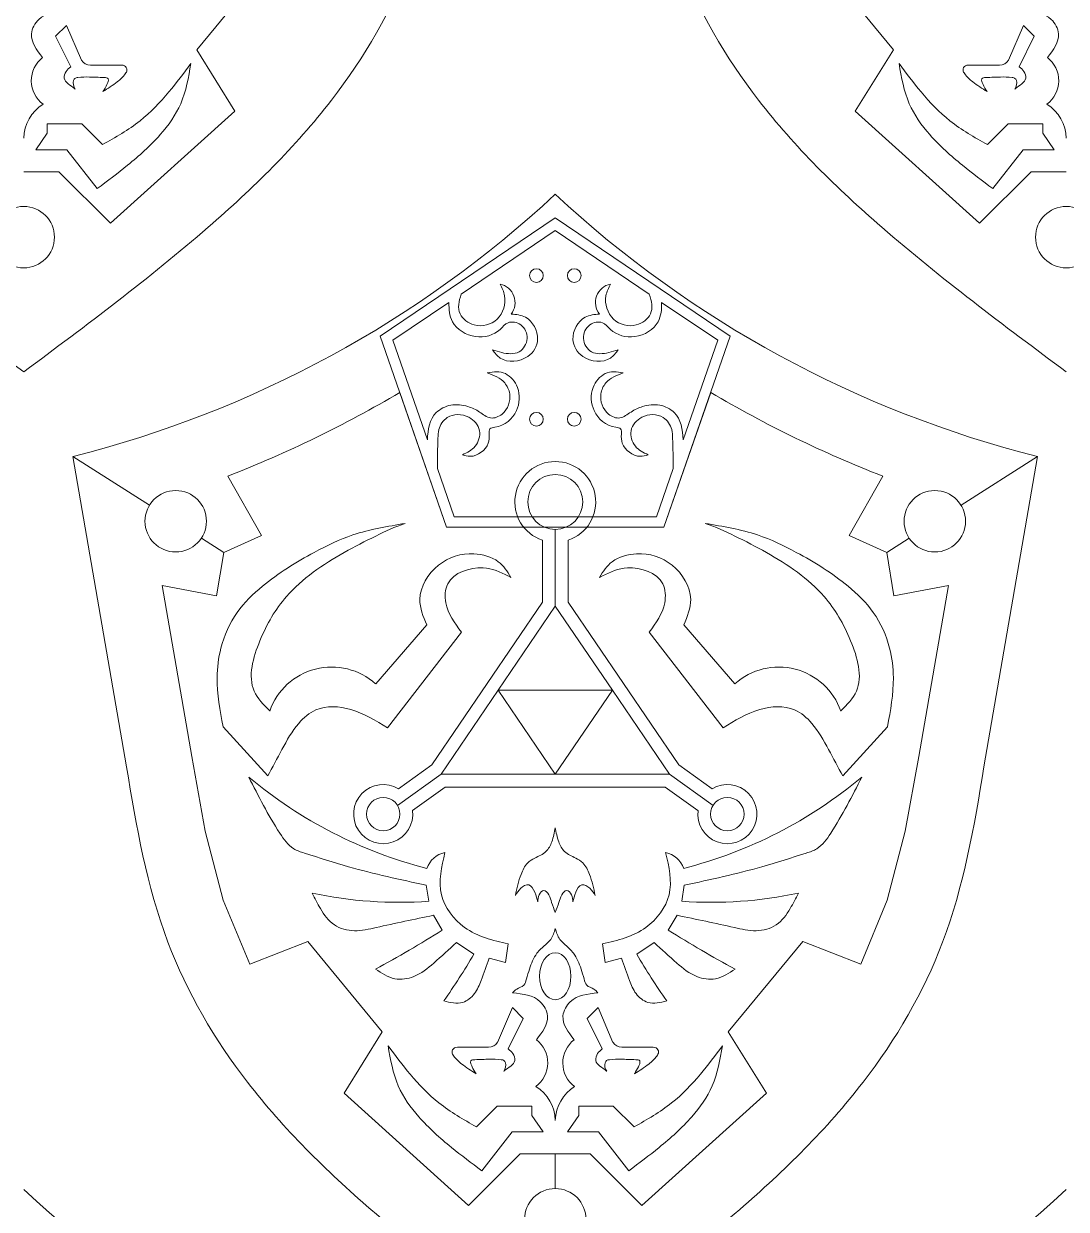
# Model space of a CAD drawing. Header units: inches. Extents: x 0 to 12, y 0 to 12.
# Drawn here: x 7.325 to 9.123, y 3.822 to 5.866 of the extents above; entities that cross this region are included whole.
import ezdxf

# ---------------------------------------------------------------- set-up
doc = ezdxf.new("R2010")
doc.units = ezdxf.units.IN
doc.header["$MEASUREMENT"] = 0
doc.layers.get('0').update_dxf_attribs({"color": 5})

msp = doc.modelspace()

# ---------------------------------------------------------------- linework, layer by layer
at = {"lineweight": 0}
for p, q in [((7.6236, 5.8215), (7.7522, 5.9776)), ((8.6962, 5.9776), (8.8248, 5.8215)), ((7.3991, 5.8635), (7.3804, 5.8449)), ((7.4248, 5.8036), (7.3991, 5.8635)), ((9.0236, 5.8036), (9.0493, 5.8635)), ((9.0493, 5.8635), (9.0679, 5.8449)), ((7.3804, 5.8449), (7.4063, 5.7922)), ((9.0679, 5.8449), (9.042, 5.7922)), ((7.6896, 5.7159), (7.6236, 5.8215)), ((8.8248, 5.8215), (8.7588, 5.7159)), ((7.4942, 5.795), (7.4403, 5.795)), ((8.9542, 5.795), (9.008, 5.795)), ((7.4747, 5.5224), (7.6896, 5.7159)), ((8.7588, 5.7159), (8.9736, 5.5224)), ((7.4254, 5.6938), (7.3658, 5.6938)), ((7.3658, 5.6938), (7.3658, 5.6776)), ((7.4613, 5.6579), (7.4254, 5.6938)), ((8.987, 5.6579), (9.023, 5.6938)), ((9.023, 5.6938), (9.0826, 5.6938)), ((9.0826, 5.6938), (9.0826, 5.6776)), ((7.3658, 5.6776), (7.3464, 5.649)), ((9.0826, 5.6776), (9.1019, 5.649)), ((7.3464, 5.649), (7.3998, 5.649)), ((7.3998, 5.649), (7.4522, 5.5822)), ((9.0485, 5.649), (8.9961, 5.5822)), ((9.1019, 5.649), (9.0485, 5.649)), ((7.3253, 5.6113), (7.3858, 5.6113)), ((7.3858, 5.6113), (7.4747, 5.5224)), ((8.9736, 5.5224), (9.0626, 5.6113)), ((9.0626, 5.6113), (9.123, 5.6113)), ((8.2419, 5.5316), (7.9402, 5.3279)), ((8.5436, 5.3279), (8.2419, 5.5316)), ((8.0798, 5.4002), (8.2419, 5.5097)), ((8.2419, 5.5097), (8.404, 5.4002)), ((7.9619, 5.3206), (8.0585, 5.3858)), ((8.4253, 5.3858), (8.5219, 5.3206)), ((7.9402, 5.3279), (8.0545, 4.9981)), ((8.0215, 5.1487), (7.9619, 5.3206)), ((8.4293, 4.9981), (8.5436, 5.3279)), ((8.5219, 5.3206), (8.4623, 5.1487)), ((8.0545, 4.9981), (7.9739, 5.2308)), ((8.5099, 5.2308), (8.4293, 4.9981)), ((7.5423, 5.0363), (7.4103, 5.1203)), ((9.0735, 5.1203), (8.9415, 5.0363)), ((8.0674, 5.0162), (8.0386, 5.0994)), ((8.4452, 5.0994), (8.4164, 5.0162)), ((7.6773, 5.0864), (7.7351, 4.9839)), ((8.7487, 4.9839), (8.8065, 5.0864)), ((8.2419, 5.0162), (8.0674, 5.0162)), ((8.4164, 5.0162), (8.2419, 5.0162)), ((8.2419, 4.9981), (8.0545, 4.9981)), ((8.0545, 4.9981), (8.2419, 4.9981)), ((8.4293, 4.9981), (8.2419, 4.9981)), ((8.2419, 4.9981), (8.4293, 4.9981)), ((8.2419, 4.8619), (8.2419, 4.9944)), ((7.6705, 4.9547), (7.6318, 4.9794)), ((7.7351, 4.9839), (7.6705, 4.9547)), ((8.2196, 4.9758), (8.2196, 4.8687)), ((8.2642, 4.8687), (8.2642, 4.9758)), ((8.8133, 4.9547), (8.7487, 4.9839)), ((8.852, 4.9794), (8.8133, 4.9547)), ((7.6705, 4.9547), (7.658, 4.8798)), ((8.8258, 4.8798), (8.8133, 4.9547)), ((7.658, 4.8798), (7.5641, 4.8977)), ((7.5641, 4.8977), (7.6151, 4.6026)), ((8.9197, 4.8977), (8.8258, 4.8798)), ((8.8687, 4.6026), (8.9197, 4.8977)), ((8.2196, 4.8687), (8.0288, 4.5882)), ((8.455, 4.5882), (8.2642, 4.8687)), ((8.2419, 4.8619), (8.1434, 4.7171)), ((8.3403, 4.7171), (8.2419, 4.8619)), ((7.9322, 4.7281), (8.0202, 4.8297)), ((8.5516, 4.7281), (8.4636, 4.8297)), ((8.08, 4.8172), (7.9525, 4.6523)), ((8.4038, 4.8172), (8.5313, 4.6523)), ((8.1434, 4.7171), (8.045, 4.5724)), ((8.2419, 4.5724), (8.1434, 4.7171)), ((8.1434, 4.7171), (8.3403, 4.7171)), ((8.3403, 4.7171), (8.2419, 4.5724)), ((8.4388, 4.5724), (8.3403, 4.7171)), ((7.746, 4.5692), (7.6691, 4.6542)), ((8.7378, 4.5692), (8.8147, 4.6542)), ((7.6151, 4.6026), (7.6384, 4.4743)), ((8.8454, 4.4743), (8.8687, 4.6026)), ((8.0288, 4.5882), (7.9716, 4.5472)), ((8.5122, 4.5472), (8.455, 4.5882)), ((8.045, 4.5724), (7.9698, 4.5184)), ((8.045, 4.5724), (8.2419, 4.5724)), ((8.2419, 4.5724), (8.4388, 4.5724)), ((8.4388, 4.5724), (8.514, 4.5184)), ((7.9959, 4.5097), (8.0522, 4.5501)), ((8.0522, 4.5501), (8.2419, 4.5501)), ((8.2419, 4.5501), (8.4316, 4.5501)), ((8.4316, 4.5501), (8.4879, 4.5097)), ((7.6384, 4.4743), (7.6695, 4.3553)), ((8.8142, 4.3553), (8.8454, 4.4743)), ((8.0236, 4.3534), (8.0194, 4.3808)), ((8.4602, 4.3534), (8.4644, 4.3808)), ((7.6695, 4.3553), (7.7152, 4.245)), ((8.7686, 4.245), (8.8142, 4.3553)), ((8.047, 4.3035), (8.0318, 4.329)), ((8.4368, 4.3035), (8.452, 4.329)), ((7.7152, 4.245), (7.8151, 4.2839)), ((7.8151, 4.2839), (7.9436, 4.1278)), ((8.1014, 4.2621), (8.0714, 4.2819)), ((8.1607, 4.2795), (8.1558, 4.2475)), ((8.3231, 4.2795), (8.328, 4.2475)), ((8.3824, 4.2621), (8.4124, 4.2819)), ((8.5401, 4.1278), (8.6687, 4.2839)), ((8.6687, 4.2839), (8.7686, 4.245)), ((8.1558, 4.2475), (8.1277, 4.2549)), ((8.328, 4.2475), (8.3561, 4.2549)), ((8.1425, 4.1099), (8.1682, 4.1698)), ((8.1868, 4.1512), (8.1609, 4.0985)), ((8.1682, 4.1698), (8.1868, 4.1512)), ((8.3156, 4.1698), (8.297, 4.1512)), ((8.297, 4.1512), (8.3229, 4.0985)), ((8.3413, 4.1099), (8.3156, 4.1698)), ((7.9436, 4.1278), (7.8777, 4.0222)), ((8.6061, 4.0222), (8.5401, 4.1278)), ((8.0731, 4.1013), (8.1269, 4.1013)), ((8.4107, 4.1013), (8.3569, 4.1013)), ((7.8777, 4.0222), (8.0925, 3.8287)), ((8.3913, 3.8287), (8.6061, 4.0222)), ((8.1059, 3.9642), (8.1418, 4.0001)), ((8.1418, 4.0001), (8.2014, 4.0001)), ((8.2014, 4.0001), (8.2014, 3.9839)), ((8.3419, 4.0001), (8.2823, 4.0001)), ((8.2823, 4.0001), (8.2823, 3.9839)), ((8.3779, 3.9642), (8.3419, 4.0001)), ((8.2014, 3.9839), (8.2208, 3.9553)), ((8.2823, 3.9839), (8.263, 3.9553)), ((8.1674, 3.9553), (8.115, 3.8885)), ((8.2208, 3.9553), (8.1674, 3.9553)), ((8.263, 3.9553), (8.3164, 3.9553)), ((8.3164, 3.9553), (8.3688, 3.8885)), ((8.0925, 3.8287), (8.1815, 3.9176)), ((8.1815, 3.9176), (8.2419, 3.9176)), ((8.2419, 3.9176), (8.3023, 3.9176)), ((8.2419, 3.8577), (8.2419, 3.9176)), ((8.3023, 3.9176), (8.3913, 3.8287))]:
    msp.add_line(p, q, dxfattribs=at)
at = {"color": 250, "lineweight": 0}
for p, q in [((7.4103, 5.1203), (7.5028, 4.5852)), ((8.981, 4.5852), (9.0735, 5.1203))]:
    msp.add_line(p, q, dxfattribs=at)
at = {"lineweight": 0}
for centre, radius in [((7.3253, 5.4984), 0.053), ((9.123, 5.4984), 0.053), ((8.2093, 5.4321), 0.0118), ((8.2745, 5.4321), 0.0118), ((8.2093, 5.1843), 0.0118), ((8.2745, 5.1843), 0.0118), ((7.5874, 5.0085), 0.053), ((8.8963, 5.0085), 0.053), ((8.2419, 3.8047), 0.053)]:
    msp.add_circle(centre, radius, dxfattribs=at)
for centre, radius, start, end in [((7.389, 5.7681), 0.0506, 127.8196, 233.1621), ((9.0594, 5.7681), 0.0506, 306.8379, 52.1804), ((7.4407, 5.8139), 0.0189, 212.8639, 268.9541), ((9.0077, 5.8139), 0.0189, 271.0459, 327.1361), ((7.3977, 5.6666), 0.0724, 122.6808, 178.0796), ((9.0506, 5.6666), 0.0724, 1.9204, 57.3192), ((8.14, 5.3856), 0.0326, 322.4729, 78.1054), ((8.3438, 5.3856), 0.0326, 101.8946, 217.5271), ((6.9459, 6.9656), 2.0166, 291.266, 300.649), ((9.5379, 6.9656), 2.0166, 239.351, 248.734), ((8.2419, 5.0418), 0.0697, 90, 251.3478), ((8.2419, 5.0418), 0.0697, 288.6522, 90), ((8.2419, 5.0418), 0.0474, 0, 180), ((8.2419, 5.0418), 0.0474, 180, 0), ((7.8564, 4.6439), 0.1132, 48.0042, 160.7442), ((8.6273, 4.6439), 0.1132, 19.2558, 131.9958), ((8.2138, 5.166), 0.7804, 230.1334, 255.6659), ((8.27, 5.166), 0.7804, 284.3341, 309.8666), ((7.9452, 4.5035), 0.051, 58.8504, 7.0054), ((8.5386, 4.5035), 0.051, 172.9946, 121.1496), ((7.9452, 4.5035), 0.0288, 0, 180), ((8.5386, 4.5035), 0.0288, 0, 180), ((7.9452, 4.5035), 0.0288, 180, 0), ((8.5386, 4.5035), 0.0288, 180, 0), ((8.06, 4.3964), 0.0417, 101.4674, 161.1937), ((8.4238, 4.3964), 0.0417, 18.8063, 78.5326), ((7.9716, 5.0628), 0.7114, 257.9267, 274.1924), ((8.5122, 5.0628), 0.7114, 265.8076, 282.0733), ((7.0244, 5.9243), 1.9165, 298.2597, 302.2494), ((9.4594, 5.9243), 1.9165, 237.7506, 241.7403), ((7.2491, 4.7521), 0.9831, 324.5017, 330.1066), ((9.2347, 4.7521), 0.9831, 209.8934, 215.4983), ((8.1266, 4.1202), 0.0189, 271.0459, 327.1361), ((8.1783, 4.0744), 0.0506, 306.8379, 52.1804), ((8.3055, 4.0744), 0.0506, 127.8196, 233.1621), ((8.3572, 4.1202), 0.0189, 212.8639, 268.9541), ((8.1695, 3.9729), 0.0724, 1.9204, 57.3192), ((8.3143, 3.9729), 0.0724, 122.6808, 178.0796)]:
    msp.add_arc(centre, radius, start, end, dxfattribs=at)
at = {"color": 250, "lineweight": 0}
for centre, start, end in [((6.9459, 6.9656), 284.1261, 312.9293), ((9.5379, 6.9656), 227.0707, 255.8739), ((8.6214, 5.2494), 227.0707, 255.8739), ((7.827, 5.2494), 284.1261, 312.9293)]:
    msp.add_arc(centre, 1.9029, start, end, dxfattribs=at)
at = {"lineweight": 0}
msp.add_ellipse((8.2419, 4.2239), major_axis=(0, 0.0405), ratio=0.665933, dxfattribs=at)
at = {"color": 250, "lineweight": 0}
for points in [[(7.3253, 5.2661), (7.2172, 5.3465), (7.0274, 5.4878), (6.7903, 5.7188), (6.6368, 5.9813), (6.6029, 6.1759), (6.5862, 6.2789)], [(7.3253, 5.2661), (7.4335, 5.3465), (7.6233, 5.4878), (7.8603, 5.7188), (8.0139, 5.9813), (8.0478, 6.1759), (8.0645, 6.2789)], [(9.123, 5.2661), (9.0149, 5.3465), (8.825, 5.4878), (8.588, 5.7188), (8.4345, 5.9813), (8.4006, 6.1759), (8.3839, 6.2789)], [(8.2419, 3.5724), (8.1338, 3.6529), (7.9439, 3.7941), (7.7069, 4.0251), (7.5534, 4.2876), (7.5195, 4.4822), (7.5028, 4.5852)], [(8.2419, 3.5724), (8.35, 3.6529), (8.5399, 3.7941), (8.7769, 4.0251), (8.9304, 4.2876), (8.9643, 4.4822), (8.981, 4.5852)]]:
    msp.add_open_spline(points, degree=3, knots=[0, 0, 0, 0, 0.0808468, 0.1419248, 0.197496, 0.2597021, 0.2597021, 0.2597021, 0.2597021], dxfattribs=at)
at = {"lineweight": 0}
for points, knots in [([(7.3579, 5.8081), (7.3476, 5.8214), (7.3311, 5.8427), (7.3537, 5.8842), (7.3812, 5.8871), (7.3988, 5.889)], [0, 0, 0, 0, 0.00906876, 0.01459213, 0.02458282, 0.02458282, 0.02458282, 0.02458282]), ([(9.0904, 5.8081), (9.1007, 5.8214), (9.1173, 5.8427), (9.0946, 5.8842), (9.0672, 5.8871), (9.0495, 5.889)], [0, 0, 0, 0, 0.00906876, 0.01459213, 0.02458282, 0.02458282, 0.02458282, 0.02458282]), ([(7.4063, 5.7922), (7.4034, 5.7898), (7.3973, 5.7849), (7.3916, 5.7667), (7.4069, 5.76), (7.4137, 5.754), (7.414, 5.7538)], [0, 0, 0, 0, 0.002263082, 0.004672888, 0.009805081, 0.009973743, 0.009973743, 0.009973743, 0.009973743]), ([(7.4522, 5.5822), (7.4698, 5.5954), (7.5079, 5.6241), (7.5596, 5.6699), (7.6017, 5.7289), (7.6095, 5.7739), (7.6136, 5.7976)], [0, 0, 0, 0, 0.01319771, 0.02863214, 0.04139854, 0.05566643, 0.05566643, 0.05566643, 0.05566643]), ([(7.4613, 5.6579), (7.4836, 5.6706), (7.5264, 5.6949), (7.5748, 5.7459), (7.6012, 5.7811), (7.6136, 5.7976)], [0, 0, 0, 0, 0.0153222, 0.02936662, 0.04175131, 0.04175131, 0.04175131, 0.04175131]), ([(7.462, 5.7495), (7.4705, 5.7548), (7.4844, 5.7636), (7.4982, 5.7762), (7.5048, 5.7867), (7.5007, 5.7947), (7.496, 5.7949), (7.4942, 5.795)], [0, 0, 0, 0, 0.00596177, 0.00986587, 0.01130521, 0.01296865, 0.01403095, 0.01403095, 0.01403095, 0.01403095]), ([(8.9961, 5.5822), (8.9786, 5.5954), (8.9404, 5.6241), (8.8887, 5.6699), (8.8466, 5.7289), (8.8388, 5.7739), (8.8347, 5.7976)], [0, 0, 0, 0, 0.01319771, 0.02863214, 0.04139854, 0.05566643, 0.05566643, 0.05566643, 0.05566643]), ([(8.987, 5.6579), (8.9647, 5.6706), (8.9219, 5.6949), (8.8735, 5.7459), (8.8471, 5.7811), (8.8347, 5.7976)], [0, 0, 0, 0, 0.0153222, 0.02936662, 0.04175131, 0.04175131, 0.04175131, 0.04175131]), ([(8.9863, 5.7495), (8.9779, 5.7548), (8.9639, 5.7636), (8.9501, 5.7762), (8.9435, 5.7867), (8.9476, 5.7947), (8.9523, 5.7949), (8.9542, 5.795)], [0, 0, 0, 0, 0.00596177, 0.00986587, 0.01130521, 0.01296865, 0.01403095, 0.01403095, 0.01403095, 0.01403095]), ([(9.042, 5.7922), (9.0449, 5.7898), (9.051, 5.7849), (9.0568, 5.7667), (9.0414, 5.76), (9.0346, 5.754), (9.0344, 5.7538)], [0, 0, 0, 0, 0.002263082, 0.004672888, 0.009805081, 0.009973743, 0.009973743, 0.009973743, 0.009973743]), ([(7.462, 5.7495), (7.4644, 5.7536), (7.4677, 5.7592), (7.4711, 5.7662), (7.472, 5.7733), (7.4562, 5.7739), (7.441, 5.7746), (7.4239, 5.7747), (7.4135, 5.7729), (7.4088, 5.7654), (7.4114, 5.7583), (7.414, 5.7538)], [0, 0, 0, 0, 0.00278599, 0.00388366, 0.00486863, 0.00626844, 0.01134116, 0.01538852, 0.01640716, 0.01732059, 0.0203083, 0.0203083, 0.0203083, 0.0203083]), ([(8.9863, 5.7495), (8.9839, 5.7536), (8.9806, 5.7592), (8.9772, 5.7662), (8.9763, 5.7733), (8.9921, 5.7739), (9.0073, 5.7746), (9.0244, 5.7747), (9.0348, 5.7729), (9.0395, 5.7654), (9.037, 5.7583), (9.0344, 5.7538)], [0, 0, 0, 0, 0.00278599, 0.00388366, 0.00486863, 0.00626844, 0.01134116, 0.01538852, 0.01640716, 0.01732059, 0.0203083, 0.0203083, 0.0203083, 0.0203083]), ([(8.1467, 5.4175), (8.15, 5.4109), (8.1596, 5.3916), (8.1473, 5.3517), (8.1043, 5.3401), (8.071, 5.3659), (8.0754, 5.3879), (8.0798, 5.4002)], [0, 0, 0, 0, 0.00433671, 0.01277802, 0.0209013, 0.027078, 0.03417887, 0.03417887, 0.03417887, 0.03417887]), ([(8.3371, 5.4175), (8.3338, 5.4109), (8.3242, 5.3916), (8.3365, 5.3517), (8.3795, 5.3401), (8.4128, 5.3659), (8.4084, 5.3879), (8.404, 5.4002)], [0, 0, 0, 0, 0.00433671, 0.01277802, 0.0209013, 0.027078, 0.03417887, 0.03417887, 0.03417887, 0.03417887]), ([(8.0585, 5.3858), (8.0584, 5.3739), (8.0604, 5.3462), (8.1029, 5.3201), (8.142, 5.3308), (8.16, 5.3549), (8.1862, 5.3495), (8.1981, 5.3233), (8.181, 5.2948), (8.1534, 5.2977), (8.1388, 5.3023), (8.1336, 5.3039)], [0.00161532, 0.00161532, 0.00161532, 0.00161532, 0.00843951, 0.01794767, 0.02676165, 0.03034979, 0.03473275, 0.03990875, 0.04526398, 0.05124625, 0.05456569, 0.05456569, 0.05456569, 0.05456569]), ([(8.4253, 5.3858), (8.4254, 5.3739), (8.4234, 5.3462), (8.3809, 5.3201), (8.3418, 5.3308), (8.3238, 5.3549), (8.2976, 5.3495), (8.2857, 5.3233), (8.3028, 5.2948), (8.3304, 5.2977), (8.345, 5.3023), (8.3502, 5.3039)], [0.00161532, 0.00161532, 0.00161532, 0.00161532, 0.00843951, 0.01794767, 0.02676165, 0.03034979, 0.03473275, 0.03990875, 0.04526398, 0.05124625, 0.05456569, 0.05456569, 0.05456569, 0.05456569]), ([(8.1336, 5.3039), (8.1376, 5.2986), (8.1515, 5.2806), (8.1953, 5.2844), (8.2192, 5.3244), (8.1979, 5.3629), (8.1744, 5.365), (8.1658, 5.3658)], [0.00033634, 0.00033634, 0.00033634, 0.00033634, 0.0041984, 0.013742, 0.02052441, 0.02924261, 0.03426993, 0.03426993, 0.03426993, 0.03426993]), ([(8.3502, 5.3039), (8.3462, 5.2986), (8.3322, 5.2806), (8.2885, 5.2844), (8.2646, 5.3244), (8.2859, 5.3629), (8.3094, 5.365), (8.318, 5.3658)], [0.00033634, 0.00033634, 0.00033634, 0.00033634, 0.0041984, 0.013742, 0.02052441, 0.02924261, 0.03426993, 0.03426993, 0.03426993, 0.03426993]), ([(8.1247, 5.2642), (8.1361, 5.26), (8.1541, 5.253), (8.1677, 5.2231), (8.1577, 5.1938), (8.1293, 5.1827), (8.1114, 5.198), (8.0895, 5.2083), (8.0619, 5.2118), (8.0266, 5.1936), (8.0221, 5.1672), (8.0215, 5.1487)], [0.00030639, 0.00030639, 0.00030639, 0.00030639, 0.00723422, 0.01140536, 0.01883983, 0.0229945, 0.02731397, 0.03175048, 0.03768136, 0.04330908, 0.05350238, 0.05350238, 0.05350238, 0.05350238]), ([(8.0817, 5.1231), (8.0862, 5.1216), (8.1031, 5.1169), (8.1281, 5.1356), (8.1282, 5.1557), (8.1273, 5.1694), (8.1528, 5.1714), (8.1792, 5.1944), (8.1826, 5.2378), (8.1568, 5.2682), (8.1358, 5.267), (8.1247, 5.2642)], [0.000453, 0.000453, 0.000453, 0.000453, 0.00323887, 0.01091014, 0.01408877, 0.01589701, 0.01769875, 0.02708716, 0.03507638, 0.0414146, 0.04796878, 0.04796878, 0.04796878, 0.04796878]), ([(8.4021, 5.1231), (8.3976, 5.1216), (8.3807, 5.1169), (8.3557, 5.1356), (8.3556, 5.1557), (8.3565, 5.1694), (8.331, 5.1714), (8.3046, 5.1944), (8.3012, 5.2378), (8.327, 5.2682), (8.3479, 5.267), (8.3591, 5.2642)], [0.000453, 0.000453, 0.000453, 0.000453, 0.00323887, 0.01091014, 0.01408877, 0.01589701, 0.01769875, 0.02708716, 0.03507638, 0.0414146, 0.04796878, 0.04796878, 0.04796878, 0.04796878]), ([(8.3591, 5.2642), (8.3477, 5.26), (8.3297, 5.253), (8.3161, 5.2231), (8.3261, 5.1938), (8.3545, 5.1827), (8.3724, 5.198), (8.3943, 5.2083), (8.4218, 5.2118), (8.4571, 5.1936), (8.4617, 5.1672), (8.4623, 5.1487)], [0.00030639, 0.00030639, 0.00030639, 0.00030639, 0.00723422, 0.01140536, 0.01883983, 0.0229945, 0.02731397, 0.03175048, 0.03768136, 0.04330908, 0.05350238, 0.05350238, 0.05350238, 0.05350238]), ([(8.0817, 5.1231), (8.09, 5.127), (8.1068, 5.135), (8.1161, 5.1664), (8.093, 5.1938), (8.056, 5.1941), (8.0403, 5.1701), (8.039, 5.1392), (8.0387, 5.1168), (8.0386, 5.0994)], [0.0000638, 0.0000638, 0.0000638, 0.0000638, 0.00537861, 0.01092551, 0.01688756, 0.02427956, 0.02934575, 0.0323294, 0.04278048, 0.04278048, 0.04278048, 0.04278048]), ([(8.4021, 5.1231), (8.3938, 5.127), (8.377, 5.135), (8.3677, 5.1664), (8.3908, 5.1938), (8.4278, 5.1941), (8.4435, 5.1701), (8.4448, 5.1392), (8.4451, 5.1168), (8.4452, 5.0994)], [0.0000638, 0.0000638, 0.0000638, 0.0000638, 0.00537861, 0.01092551, 0.01688756, 0.02427956, 0.02934575, 0.0323294, 0.04278048, 0.04278048, 0.04278048, 0.04278048]), ([(7.9833, 5.0047), (7.9527, 4.9997), (7.8979, 4.9907), (7.8157, 4.9508), (7.7466, 4.9082), (7.6893, 4.8523), (7.6637, 4.7956), (7.6556, 4.7273), (7.6639, 4.6823), (7.6691, 4.6542)], [0, 0, 0, 0, 0.0185093, 0.0331391, 0.054433, 0.0670295, 0.0805547, 0.0908208, 0.1078467, 0.1078467, 0.1078467, 0.1078467]), ([(7.7496, 4.6813), (7.7389, 4.6921), (7.7068, 4.7247), (7.7303, 4.807), (7.7798, 4.8921), (7.8589, 4.946), (7.9303, 4.9823), (7.9657, 4.9991), (7.9833, 5.0047)], [0, 0, 0, 0, 0.00874255, 0.02624393, 0.04399088, 0.06904044, 0.08130712, 0.09240467, 0.09240467, 0.09240467, 0.09240467]), ([(8.5005, 5.0047), (8.5311, 4.9997), (8.5859, 4.9907), (8.6681, 4.9508), (8.7372, 4.9082), (8.7945, 4.8523), (8.82, 4.7956), (8.8282, 4.7273), (8.8199, 4.6823), (8.8147, 4.6542)], [0, 0, 0, 0, 0.0185093, 0.0331391, 0.054433, 0.0670295, 0.0805547, 0.0908208, 0.1078467, 0.1078467, 0.1078467, 0.1078467]), ([(8.7342, 4.6813), (8.7449, 4.6921), (8.777, 4.7247), (8.7535, 4.807), (8.704, 4.8921), (8.6249, 4.946), (8.5535, 4.9823), (8.5181, 4.9991), (8.5005, 5.0047)], [0, 0, 0, 0, 0.00874255, 0.02624393, 0.04399088, 0.06904044, 0.08130712, 0.09240467, 0.09240467, 0.09240467, 0.09240467]), ([(8.0202, 4.8297), (8.0142, 4.8443), (7.9994, 4.8804), (8.0353, 4.9396), (8.0945, 4.9581), (8.1444, 4.9438), (8.1595, 4.9222), (8.1653, 4.9117)], [0, 0, 0, 0, 0.0091162, 0.02256182, 0.03539583, 0.04424211, 0.051276, 0.051276, 0.051276, 0.051276]), ([(8.4636, 4.8297), (8.4696, 4.8443), (8.4844, 4.8804), (8.4484, 4.9396), (8.3893, 4.9581), (8.3394, 4.9438), (8.3243, 4.9222), (8.3184, 4.9117)], [0, 0, 0, 0, 0.0091162, 0.02256182, 0.03539583, 0.04424211, 0.051276, 0.051276, 0.051276, 0.051276]), ([(8.08, 4.8172), (8.0684, 4.8329), (8.0502, 4.8577), (8.0528, 4.9155), (8.1127, 4.9355), (8.1488, 4.9205), (8.1637, 4.9126), (8.1653, 4.9117)], [0, 0, 0, 0, 0.01143883, 0.01801906, 0.03139935, 0.04037691, 0.0415103, 0.0415103, 0.0415103, 0.0415103]), ([(8.4038, 4.8172), (8.4154, 4.8329), (8.4336, 4.8577), (8.431, 4.9155), (8.3711, 4.9355), (8.335, 4.9205), (8.3201, 4.9126), (8.3184, 4.9117)], [0, 0, 0, 0, 0.01143883, 0.01801906, 0.03139935, 0.04037691, 0.0415103, 0.0415103, 0.0415103, 0.0415103]), ([(7.746, 4.5692), (7.7542, 4.5844), (7.7707, 4.6155), (7.7938, 4.6573), (7.8336, 4.6921), (7.8955, 4.6877), (7.9325, 4.6647), (7.9525, 4.6523)], [0, 0, 0, 0, 0.01038254, 0.02111262, 0.02864786, 0.04065201, 0.05478983, 0.05478983, 0.05478983, 0.05478983]), ([(8.7378, 4.5692), (8.7296, 4.5844), (8.7131, 4.6155), (8.69, 4.6573), (8.6502, 4.6921), (8.5882, 4.6877), (8.5513, 4.6647), (8.5313, 4.6523)], [0, 0, 0, 0, 0.01038254, 0.02111262, 0.02864786, 0.04065201, 0.05478983, 0.05478983, 0.05478983, 0.05478983]), ([(8.0194, 4.3808), (7.9744, 4.3906), (7.9033, 4.406), (7.8287, 4.43), (7.7848, 4.4442), (7.7517, 4.4919), (7.73, 4.5347), (7.7135, 4.567)], [0, 0, 0, 0, 0.02753964, 0.04351363, 0.0474821, 0.05463243, 0.07669562, 0.07669562, 0.07669562, 0.07669562]), ([(8.4644, 4.3808), (8.5094, 4.3906), (8.5805, 4.406), (8.6551, 4.43), (8.699, 4.4442), (8.7321, 4.4919), (8.7538, 4.5347), (8.7703, 4.567)], [0, 0, 0, 0, 0.02753964, 0.04351363, 0.0474821, 0.05463243, 0.07669562, 0.07669562, 0.07669562, 0.07669562]), ([(8.2419, 4.4798), (8.2403, 4.4718), (8.2376, 4.4573), (8.2268, 4.4364), (8.2086, 4.4292), (8.1912, 4.4188), (8.18, 4.3949), (8.1758, 4.3753), (8.1731, 4.3631)], [0, 0, 0, 0, 0.00496667, 0.00889983, 0.01334248, 0.01630321, 0.02086423, 0.02843291, 0.02843291, 0.02843291, 0.02843291]), ([(8.2419, 4.4798), (8.2434, 4.4718), (8.2462, 4.4573), (8.2569, 4.4364), (8.2752, 4.4292), (8.2926, 4.4188), (8.3038, 4.3949), (8.308, 4.3753), (8.3107, 4.3631)], [0, 0, 0, 0, 0.00496667, 0.00889983, 0.01334248, 0.01630321, 0.02086423, 0.02843291, 0.02843291, 0.02843291, 0.02843291]), ([(8.1607, 4.2795), (8.1341, 4.2858), (8.0848, 4.2976), (8.0346, 4.3643), (8.0459, 4.4125), (8.0517, 4.4372)], [0, 0, 0, 0, 0.01607831, 0.02987121, 0.04449574, 0.04449574, 0.04449574, 0.04449574]), ([(8.3231, 4.2795), (8.3497, 4.2858), (8.399, 4.2976), (8.4492, 4.3643), (8.4379, 4.4125), (8.4321, 4.4372)], [0, 0, 0, 0, 0.01607831, 0.02987121, 0.04449574, 0.04449574, 0.04449574, 0.04449574]), ([(8.2117, 4.352), (8.2104, 4.3574), (8.2078, 4.3679), (8.1977, 4.3859), (8.1807, 4.3759), (8.1757, 4.3674), (8.1731, 4.3631)], [0, 0, 0, 0, 0.00351206, 0.00679766, 0.00978558, 0.01288207, 0.01288207, 0.01288207, 0.01288207]), ([(8.2721, 4.352), (8.2734, 4.3574), (8.276, 4.3679), (8.2861, 4.3859), (8.3031, 4.3759), (8.3081, 4.3674), (8.3107, 4.3631)], [0, 0, 0, 0, 0.00351206, 0.00679766, 0.00978558, 0.01288207, 0.01288207, 0.01288207, 0.01288207]), ([(8.0318, 4.329), (7.9989, 4.3221), (7.9536, 4.3127), (7.8965, 4.2994), (7.858, 4.309), (7.8372, 4.3384), (7.8272, 4.3583), (7.8228, 4.3672)], [0, 0, 0, 0, 0.02023305, 0.02779216, 0.03497388, 0.04239776, 0.04841567, 0.04841567, 0.04841567, 0.04841567]), ([(8.2419, 4.3338), (8.2397, 4.3396), (8.2357, 4.3499), (8.2323, 4.363), (8.2225, 4.3754), (8.212, 4.3639), (8.2118, 4.3561), (8.2117, 4.352)], [0, 0, 0, 0, 0.00367448, 0.00651244, 0.00872326, 0.0109429, 0.0134626, 0.0134626, 0.0134626, 0.0134626]), ([(8.2419, 4.3338), (8.2441, 4.3396), (8.2481, 4.3499), (8.2515, 4.363), (8.2613, 4.3754), (8.2718, 4.3639), (8.272, 4.3561), (8.2721, 4.352)], [0, 0, 0, 0, 0.00367448, 0.00651244, 0.00872326, 0.0109429, 0.0134626, 0.0134626, 0.0134626, 0.0134626]), ([(8.452, 4.329), (8.4849, 4.3221), (8.5302, 4.3127), (8.5873, 4.2994), (8.6258, 4.309), (8.6466, 4.3384), (8.6566, 4.3583), (8.661, 4.3672)], [0, 0, 0, 0, 0.02023305, 0.02779216, 0.03497388, 0.04239776, 0.04841567, 0.04841567, 0.04841567, 0.04841567]), ([(8.2419, 4.3064), (8.24, 4.2995), (8.2368, 4.2884), (8.2229, 4.2764), (8.2068, 4.2622), (8.1984, 4.24), (8.1927, 4.2216), (8.1889, 4.2062), (8.1758, 4.2035), (8.1705, 4.1977), (8.1684, 4.1953)], [0, 0, 0, 0, 0.00412311, 0.00675957, 0.01082209, 0.01687384, 0.02044886, 0.02277519, 0.025562, 0.02745838, 0.02745838, 0.02745838, 0.02745838]), ([(8.2419, 4.3064), (8.2438, 4.2995), (8.247, 4.2884), (8.2609, 4.2764), (8.2769, 4.2622), (8.2854, 4.24), (8.2911, 4.2216), (8.2949, 4.2062), (8.308, 4.2035), (8.3133, 4.1977), (8.3154, 4.1953)], [0, 0, 0, 0, 0.00412311, 0.00675957, 0.01082209, 0.01687384, 0.02044886, 0.02277519, 0.025562, 0.02745838, 0.02745838, 0.02745838, 0.02745838]), ([(8.0714, 4.2819), (8.0586, 4.2701), (8.0355, 4.2488), (8.0024, 4.2215), (7.9626, 4.2157), (7.9425, 4.2291), (7.9318, 4.2363)], [0, 0, 0, 0, 0.01052872, 0.01884852, 0.02537562, 0.03288337, 0.03288337, 0.03288337, 0.03288337]), ([(8.4124, 4.2819), (8.4252, 4.2701), (8.4482, 4.2488), (8.4814, 4.2215), (8.5212, 4.2157), (8.5413, 4.2291), (8.552, 4.2363)], [0, 0, 0, 0, 0.01052872, 0.01884852, 0.02537562, 0.03288337, 0.03288337, 0.03288337, 0.03288337]), ([(8.1277, 4.2549), (8.1233, 4.2421), (8.116, 4.2213), (8.1047, 4.1929), (8.0807, 4.1736), (8.0607, 4.1785), (8.0495, 4.1812)], [0, 0, 0, 0, 0.00813648, 0.01321573, 0.01827977, 0.02485473, 0.02485473, 0.02485473, 0.02485473]), ([(8.3561, 4.2549), (8.3605, 4.2421), (8.3678, 4.2213), (8.3791, 4.1929), (8.4031, 4.1736), (8.423, 4.1785), (8.4343, 4.1812)], [0, 0, 0, 0, 0.00813648, 0.01321573, 0.01827977, 0.02485473, 0.02485473, 0.02485473, 0.02485473]), ([(8.2093, 4.1144), (8.2196, 4.1277), (8.2361, 4.149), (8.2135, 4.1905), (8.1861, 4.1934), (8.1684, 4.1953)], [0, 0, 0, 0, 0.00906876, 0.01459213, 0.02458282, 0.02458282, 0.02458282, 0.02458282]), ([(8.2745, 4.1144), (8.2642, 4.1277), (8.2476, 4.149), (8.2703, 4.1905), (8.2977, 4.1934), (8.3154, 4.1953)], [0, 0, 0, 0, 0.00906876, 0.01459213, 0.02458282, 0.02458282, 0.02458282, 0.02458282]), ([(8.115, 3.8885), (8.0975, 3.9017), (8.0593, 3.9304), (8.0076, 3.9762), (7.9655, 4.0352), (7.9577, 4.0802), (7.9536, 4.1039)], [0, 0, 0, 0, 0.01319771, 0.02863214, 0.04139854, 0.05566643, 0.05566643, 0.05566643, 0.05566643]), ([(8.1059, 3.9642), (8.0836, 3.9769), (8.0408, 4.0012), (7.9924, 4.0522), (7.966, 4.0874), (7.9536, 4.1039)], [0, 0, 0, 0, 0.0153222, 0.02936662, 0.04175131, 0.04175131, 0.04175131, 0.04175131]), ([(8.1052, 4.0558), (8.0968, 4.0611), (8.0828, 4.0699), (8.069, 4.0825), (8.0624, 4.093), (8.0665, 4.101), (8.0712, 4.1012), (8.0731, 4.1013)], [0, 0, 0, 0, 0.00596177, 0.00986587, 0.01130521, 0.01296865, 0.01403095, 0.01403095, 0.01403095, 0.01403095]), ([(8.1609, 4.0985), (8.1638, 4.0961), (8.1699, 4.0912), (8.1757, 4.073), (8.1603, 4.0663), (8.1535, 4.0603), (8.1533, 4.0601)], [0, 0, 0, 0, 0.002263082, 0.004672888, 0.009805081, 0.009973743, 0.009973743, 0.009973743, 0.009973743]), ([(8.3229, 4.0985), (8.3199, 4.0961), (8.3139, 4.0912), (8.3081, 4.073), (8.3235, 4.0663), (8.3303, 4.0603), (8.3305, 4.0601)], [0, 0, 0, 0, 0.002263082, 0.004672888, 0.009805081, 0.009973743, 0.009973743, 0.009973743, 0.009973743]), ([(8.3688, 3.8885), (8.3863, 3.9017), (8.4245, 3.9304), (8.4762, 3.9762), (8.5183, 4.0352), (8.5261, 4.0802), (8.5302, 4.1039)], [0, 0, 0, 0, 0.01319771, 0.02863214, 0.04139854, 0.05566643, 0.05566643, 0.05566643, 0.05566643]), ([(8.3779, 3.9642), (8.4002, 3.9769), (8.443, 4.0012), (8.4914, 4.0522), (8.5178, 4.0874), (8.5302, 4.1039)], [0, 0, 0, 0, 0.0153222, 0.02936662, 0.04175131, 0.04175131, 0.04175131, 0.04175131]), ([(8.3786, 4.0558), (8.387, 4.0611), (8.401, 4.0699), (8.4148, 4.0825), (8.4214, 4.093), (8.4173, 4.101), (8.4126, 4.1012), (8.4107, 4.1013)], [0, 0, 0, 0, 0.00596177, 0.00986587, 0.01130521, 0.01296865, 0.01403095, 0.01403095, 0.01403095, 0.01403095]), ([(8.1052, 4.0558), (8.1028, 4.0599), (8.0995, 4.0655), (8.0961, 4.0725), (8.0952, 4.0796), (8.111, 4.0802), (8.1262, 4.0809), (8.1433, 4.081), (8.1537, 4.0792), (8.1584, 4.0717), (8.1559, 4.0646), (8.1533, 4.0601)], [0, 0, 0, 0, 0.00278599, 0.00388366, 0.00486863, 0.00626844, 0.01134116, 0.01538852, 0.01640716, 0.01732059, 0.0203083, 0.0203083, 0.0203083, 0.0203083]), ([(8.3786, 4.0558), (8.381, 4.0599), (8.3843, 4.0655), (8.3877, 4.0725), (8.3886, 4.0796), (8.3728, 4.0802), (8.3576, 4.0809), (8.3405, 4.081), (8.3301, 4.0792), (8.3254, 4.0717), (8.3279, 4.0646), (8.3305, 4.0601)], [0, 0, 0, 0, 0.00278599, 0.00388366, 0.00486863, 0.00626844, 0.01134116, 0.01538852, 0.01640716, 0.01732059, 0.0203083, 0.0203083, 0.0203083, 0.0203083])]:
    msp.add_open_spline(points, degree=3, knots=knots, dxfattribs=at)

doc.saveas('drawing.dxf')
